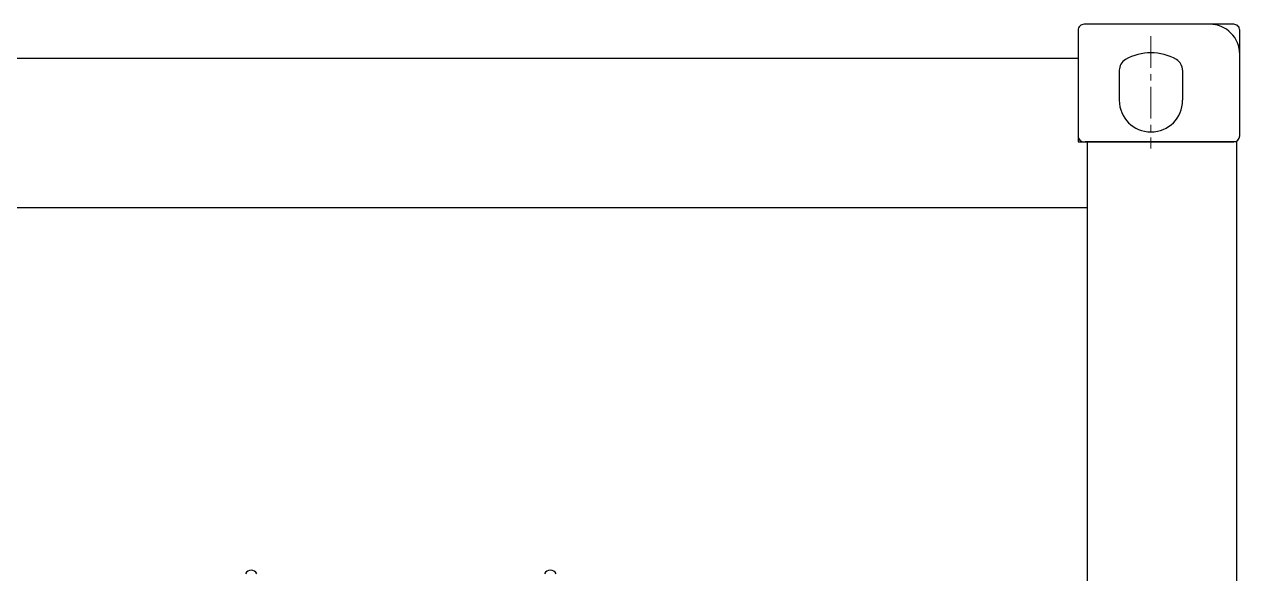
# Model space of a CAD drawing. Header units: millimetres. Extents: x 0 to 87554, y -20854 to 20404.
# Drawn here: x 15951 to 17170, y -4993 to -4442 of the extents above; entities that cross this region are included whole.
import ezdxf

# ---------------------------------------------------------------- set-up
doc = ezdxf.new("R2010")
doc.units = ezdxf.units.MM
doc.linetypes.add('CENTER', pattern=[50.8, 31.75, -6.35, 6.35, -6.35])
doc.layers.get('0').update_dxf_attribs({"lineweight": 15})
doc.layers.add('4215-12649_2_1_0', color=7, linetype='Continuous')
for name, color, linetype, lineweight in [('AM_0', 7, 'Continuous', 30), ('AM_7N', 4, 'CENTER', 15), ('THICK', 7, 'Continuous', 0)]:
    doc.layers.add(name, color=color, linetype=linetype, lineweight=lineweight)

# ---------------------------------------------------------------- blocks, each defined once
blk = doc.blocks.new('ju77')
at = {"layer": '4215-12649_2_1_0', "color": 87, "linetype": 'Continuous'}
for centre in [(-189.5, 476), (110.5, 476)]:
    blk.add_arc(centre, 6.5, 26.3878, 153.6122, dxfattribs=at)

msp = doc.modelspace()

# ---------------------------------------------------------------- linework, layer by layer
at = {"layer": 'AM_0'}
for p, q in [((17049.352, -4487.796), (17049.352, -4517.888)), ((17112.852, -4487.796), (17112.852, -4517.888))]:
    msp.add_line(p, q, dxfattribs=at)
msp.add_lwpolyline([(17170.102, -4447.638, 0.41421382), (17164.102, -4441.638), (17014.102, -4441.638, 0.41421397), (17008.102, -4447.638), (17008.102, -4553.638, 0.41421407), (17014.102, -4559.638), (17164.102, -4559.638, 0.41421254), (17170.102, -4553.638)], format="xyb", close=True, dxfattribs=at)
for points in [[(17015.102, -7219.638), (17167.102, -7219.638), (17167.102, -4559.638), (17015.102, -4559.638)], [(17017.102, -4559.638), (17017.102, -7219.638)]]:
    msp.add_lwpolyline(points, dxfattribs=at)
for centre, radius, start, end in [((17140.102, -4471.638), 30, 359.9999, 89.99992), ((17081.102, -4521.138), 51, 59.9999, 119.99995), ((17061.852, -4487.796), 12.5, 119.99995, 180), ((17100.352, -4487.796), 12.5, 359.9999, 59.9998), ((17081.102, -4517.888), 31.75, 180, 359.9999)]:
    msp.add_arc(centre, radius, start, end, dxfattribs=at)
at = {"layer": 'AM_7N'}
msp.add_line((17081.102, -4453.638), (17081.102, -4566.138), dxfattribs=at)
at = {"layer": 'THICK', "lineweight": -3}
msp.add_lwpolyline([(17008.102, -4559.638), (17017.102, -4559.638), (17017.102, -4625.638), (14885.102, -4625.638), (14885.102, -4559.638), (14894.102, -4559.638), (14894.102, -4475.638), (17008.102, -4475.638)], close=True, dxfattribs=at)

# ---------------------------------------------------------------- block references
msp.add_blockref('ju77', (16368.142, -5471.638))

doc.saveas('drawing.dxf')
